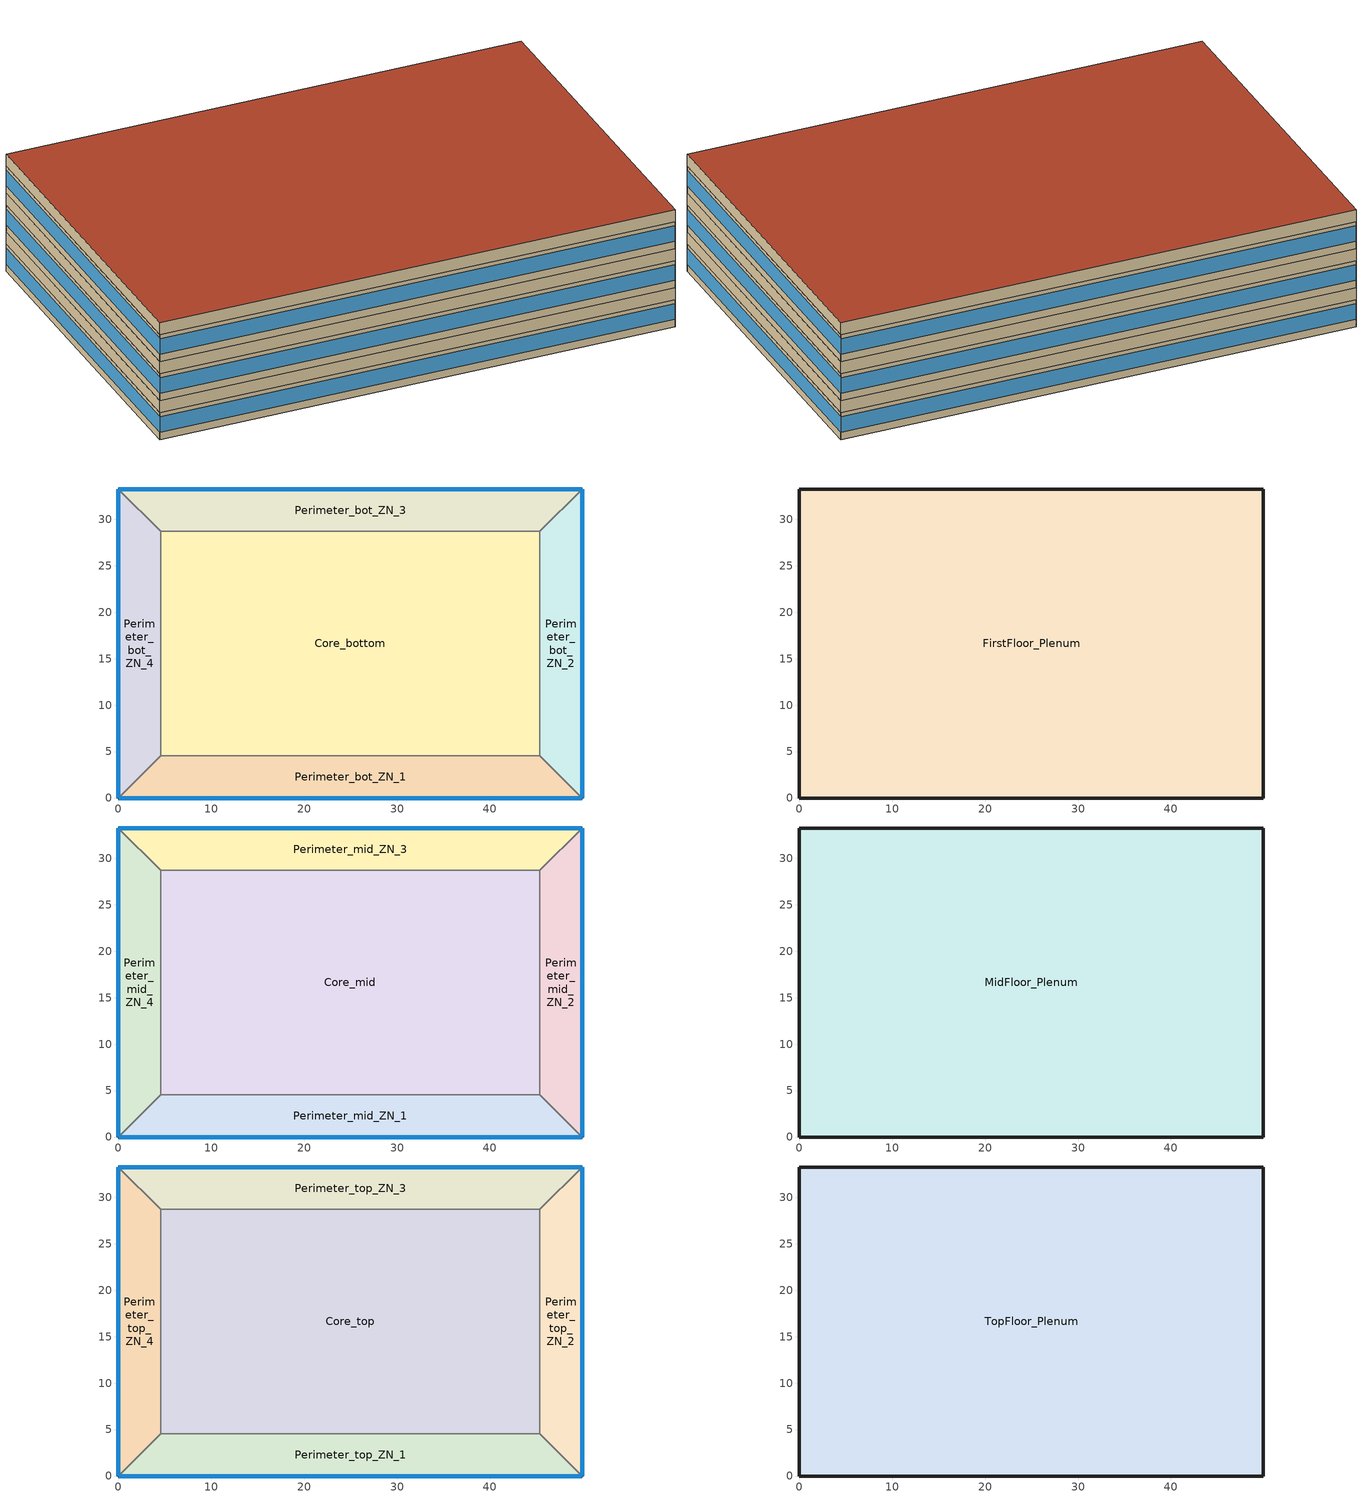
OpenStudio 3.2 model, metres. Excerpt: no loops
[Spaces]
Core_bottom
 floor ground: 45.34,28.7 45.34,4.57 4.57,4.57 4.57,28.7 z0
 wall to Perimeter_bot_ZN_1: 4.57,4.57 45.34,4.57 z0:2.74
 wall to Perimeter_bot_ZN_2: 45.34,4.57 45.34,28.7 z0:2.74
 wall to Perimeter_bot_ZN_4: 4.57,28.7 4.57,4.57 z0:2.74
 wall to Perimeter_bot_ZN_3: 45.34,28.7 4.57,28.7 z0:2.74
Perimeter_bot_ZN_2
 floor ground: 49.91,33.27 49.91,0 45.34,4.57 45.34,28.7 z0
 wall outside: 49.91,0 49.91,33.27 z0:2.74
 wall to Perimeter_bot_ZN_1: 45.34,4.57 49.91,0 z0:2.74
 wall to Perimeter_bot_ZN_3: 49.91,33.27 45.34,28.7 z0:2.74
 window (BTAP-Ext-FixedWindow:U=0.190 SHGC=0.600): 49.91,0.03 49.91,33.25 z0.76:2.35
Perimeter_bot_ZN_3
 floor ground: 49.91,33.27 45.34,28.7 4.57,28.7 0,33.27 z0
 wall outside: 49.91,33.27 0,33.27 z0:2.74
 wall to Perimeter_bot_ZN_4: 0,33.27 4.57,28.7 z0:2.74
 window (BTAP-Ext-FixedWindow:U=0.190 SHGC=0.600): 49.89,33.27 0.03,33.27 z0.76:2.35
Perimeter_bot_ZN_1
 floor ground: 45.34,4.57 49.91,0 0,0 4.57,4.57 z0
 wall outside: 0,0 49.91,0 z0:2.74
 wall to Perimeter_bot_ZN_4: 4.57,4.57 0,0 z0:2.74
 window (BTAP-Ext-FixedWindow:U=0.190 SHGC=0.600): 0.03,0 49.89,0 z0.76:2.35
Perimeter_bot_ZN_4
 floor ground: 0,33.27 4.57,28.7 4.57,4.57 0,0 z0
 wall outside: 0,33.27 0,0 z0:2.74
 window (BTAP-Ext-FixedWindow:U=0.190 SHGC=0.600): 0,33.25 0,0.03 z0.76:2.35
FirstFloor_Plenum
 floor to Perimeter_bot_ZN_3: 49.91,33.27 45.34,28.7 4.57,28.7 0,33.27 z2.74
 floor to Perimeter_bot_ZN_1: 45.34,4.57 49.91,0 0,0 4.57,4.57 z2.74
 floor to Core_bottom: 45.34,28.7 45.34,4.57 4.57,4.57 4.57,28.7 z2.74
 floor to Perimeter_bot_ZN_4: 0,33.27 4.57,28.7 4.57,4.57 0,0 z2.74
 floor to Perimeter_bot_ZN_2: 49.91,33.27 49.91,0 45.34,4.57 45.34,28.7 z2.74
 wall outside: 0,33.27 0,0 49.91,0 49.91,33.27 0,33.27 z2.74:3.96
Perimeter_mid_ZN_4
 floor to FirstFloor_Plenum: 0,33.27 4.57,28.7 4.57,4.57 0,0 z3.96
 wall outside: 0,33.27 0,0 z3.96:6.71
 wall to Perimeter_mid_ZN_3: 4.57,28.7 0,33.27 z3.96:6.71
 wall to Core_mid: 4.57,4.57 4.57,28.7 z3.96:6.71
 wall to Perimeter_mid_ZN_1: 0,0 4.57,4.57 z3.96:6.71
 window (BTAP-Ext-FixedWindow:U=0.190 SHGC=0.600): 0,33.25 0,0.03 z4.72:6.31
Perimeter_mid_ZN_1
 floor to FirstFloor_Plenum: 45.34,4.57 49.91,0 0,0 4.57,4.57 z3.96
 wall outside: 0,0 49.91,0 z3.96:6.71
 wall to Core_mid: 45.34,4.57 4.57,4.57 z3.96:6.71
 wall to Perimeter_mid_ZN_2: 49.91,0 45.34,4.57 z3.96:6.71
 window (BTAP-Ext-FixedWindow:U=0.190 SHGC=0.600): 0.03,0 49.89,0 z4.72:6.31
Perimeter_mid_ZN_2
 floor to FirstFloor_Plenum: 49.91,33.27 49.91,0 45.34,4.57 45.34,28.7 z3.96
 wall outside: 49.91,0 49.91,33.27 z3.96:6.71
 wall to Perimeter_mid_ZN_3: 49.91,33.27 45.34,28.7 z3.96:6.71
 wall to Core_mid: 45.34,28.7 45.34,4.57 z3.96:6.71
 window (BTAP-Ext-FixedWindow:U=0.190 SHGC=0.600): 49.91,0.03 49.91,33.25 z4.72:6.31
Core_mid
 floor to FirstFloor_Plenum: 45.34,28.7 45.34,4.57 4.57,4.57 4.57,28.7 z3.96
 wall to Perimeter_mid_ZN_3: 45.34,28.7 4.57,28.7 z3.96:6.71
Perimeter_mid_ZN_3
 floor to FirstFloor_Plenum: 49.91,33.27 45.34,28.7 4.57,28.7 0,33.27 z3.96
 wall outside: 49.91,33.27 0,33.27 z3.96:6.71
 window (BTAP-Ext-FixedWindow:U=0.190 SHGC=0.600): 49.89,33.27 0.03,33.27 z4.72:6.31
MidFloor_Plenum
 floor to Perimeter_mid_ZN_3: 49.91,33.27 45.34,28.7 4.57,28.7 0,33.27 z6.71
 floor to Perimeter_mid_ZN_4: 0,33.27 4.57,28.7 4.57,4.57 0,0 z6.71
 floor to Core_mid: 45.34,28.7 45.34,4.57 4.57,4.57 4.57,28.7 z6.71
 floor to Perimeter_mid_ZN_2: 49.91,33.27 49.91,0 45.34,4.57 45.34,28.7 z6.71
 floor to Perimeter_mid_ZN_1: 45.34,4.57 49.91,0 0,0 4.57,4.57 z6.71
 wall outside: 0,33.27 0,0 49.91,0 49.91,33.27 0,33.27 z6.71:7.92
Perimeter_top_ZN_3
 floor to MidFloor_Plenum: 49.91,33.27 45.34,28.7 4.57,28.7 0,33.27 z7.92
 wall outside: 49.91,33.27 0,33.27 z7.92:10.67
 wall to Perimeter_top_ZN_4: 0,33.27 4.57,28.7 z7.92:10.67
 wall to Core_top: 4.57,28.7 45.34,28.7 z7.92:10.67
 wall to Perimeter_top_ZN_2: 45.34,28.7 49.91,33.27 z7.92:10.67
 window (BTAP-Ext-FixedWindow:U=0.190 SHGC=0.600): 49.89,33.27 0.03,33.27 z8.69:10.27
Perimeter_top_ZN_4
 floor to MidFloor_Plenum: 0,33.27 4.57,28.7 4.57,4.57 0,0 z7.92
 wall outside: 0,33.27 0,0 z7.92:10.67
 wall to Perimeter_top_ZN_1: 0,0 4.57,4.57 z7.92:10.67
 wall to Core_top: 4.57,4.57 4.57,28.7 z7.92:10.67
 window (BTAP-Ext-FixedWindow:U=0.190 SHGC=0.600): 0,33.25 0,0.03 z8.69:10.27
Core_top
 floor to MidFloor_Plenum: 45.34,28.7 45.34,4.57 4.57,4.57 4.57,28.7 z7.92
 wall to Perimeter_top_ZN_1: 4.57,4.57 45.34,4.57 z7.92:10.67
 wall to Perimeter_top_ZN_2: 45.34,4.57 45.34,28.7 z7.92:10.67
Perimeter_top_ZN_2
 floor to MidFloor_Plenum: 49.91,33.27 49.91,0 45.34,4.57 45.34,28.7 z7.92
 wall outside: 49.91,0 49.91,33.27 z7.92:10.67
 wall to Perimeter_top_ZN_1: 45.34,4.57 49.91,0 z7.92:10.67
 window (BTAP-Ext-FixedWindow:U=0.190 SHGC=0.600): 49.91,0.03 49.91,33.25 z8.69:10.27
Perimeter_top_ZN_1
 floor to MidFloor_Plenum: 45.34,4.57 49.91,0 0,0 4.57,4.57 z7.92
 wall outside: 0,0 49.91,0 z7.92:10.67
 window (BTAP-Ext-FixedWindow:U=0.190 SHGC=0.600): 0.03,0 49.89,0 z8.69:10.27
TopFloor_Plenum
 floor to Perimeter_top_ZN_4: 0,33.27 4.57,28.7 4.57,4.57 0,0 z10.67
 floor to Perimeter_top_ZN_2: 49.91,33.27 49.91,0 45.34,4.57 45.34,28.7 z10.67
 floor to Core_top: 45.34,28.7 45.34,4.57 4.57,4.57 4.57,28.7 z10.67
 floor to Perimeter_top_ZN_3: 49.91,33.27 45.34,28.7 4.57,28.7 0,33.27 z10.67
 floor to Perimeter_top_ZN_1: 45.34,4.57 49.91,0 0,0 4.57,4.57 z10.67
 wall outside: 0,33.27 0,0 49.91,0 49.91,33.27 0,33.27 z10.67:11.89
 roof outside: 49.91,0 49.91,33.27 0,33.27 0,0 z11.89
[Site]
Toronto Pearson Intl AP_ON_CAN: Latitude {deg}=43.677; Longitude {deg}=-79.631; Time Zone {hr}=-5; Elevation {m}=173.4; Terrain=City
[Building]
MediumOffice: North Axis {deg}=0; Default Construction Set=BTAP-Mass at hdd = 3890.0; Standards Number of Stories=3; Standards Number of Above Ground Stories=3; Standards Template=NECB2017; Standards Building Type=MediumOffice
[ClimateZones]
Climate Zone Institution Name 1=ASHRAE; Climate Zone Document Name 1=ANSI/ASHRAE Standard 169; Climate Zone Document Year 1=2006; Climate Zone Institution Name 2=CEC; Climate Zone Document Name 2=California Climate Zone Descriptions; Climate Zone Document Year 2=1995
[Site:WaterMainsTemperature]
Calculation Method=Correlation; Annual Average Outdoor Air Temperature {C}=9.05833; Maximum Difference In Monthly Average Outdoor Air Temperatures {deltaC}=28.3
[Site:GroundTemperature:BuildingSurface]
19.527, 19.502, 19.536, 19.598, 20.002, 21.64, 22.225, 22.375, 21.449, 20.121, 19.802, 19.633
[SizingPeriod:DesignDay] Barometric Pressure {Pa}=99259; Sky Clearness=0; Rain Indicator=0; Snow Indicator=0; Day of Month=21; Daylight Saving Time Indicator=0; Humidity Indicating Type=Wetbulb; Dry-Bulb Temperature Range Modifier Type=DefaultMultipliers
Name | Maximum Dry-Bulb Temperature {C} | Daily Dry-Bulb Temperature Range {deltaC} | Humidity Indicating Conditions at Maximum Dry-Bulb | Wind Speed {m/s} | Wind Direction {deg} | Month | Day Type | Solar Model Indicator | ASHRAE Taub | ASHRAE Taud
Toronto Pearson Intl AP Ann Clg .4% Condns DB=>MWB | 31.3 | 9.7 | 22.4 | 6 | 270 | 7 | SummerDesignDay | ASHRAETau | 0.425 | 2.27
Toronto Pearson Intl AP Ann Htg 99.6% Condns DB | -18 | 0 | -18 | 5.2 | 0 | 1 | WinterDesignDay | ASHRAEClearSky
[Material:NoMass] Roughness=Smooth; Thermal Absorptance=0.9; Solar Absorptance=0.7
Name | Thermal Resistance {m2-K/W} | Visible Absorptance
Typical Carpet Pad; Typical Carpet Pad 1 | 0.21648 | 0.8
Typical Insulation 1 | 5.20402 | 0.7
Typical Insulation 2 | 3.32618 | 0.7
Typical Insulation 3 | 6.41024 | 0.7
Typical Carpet Pad 2 | 1.25503 | 0.8
Typical Carpet Pad 3; Typical Carpet Pad 4 | 2.57255 | 0.8
Typical Insulation 4 | 0.526298 | 0.7
Typical Insulation 5 | 0.526316 | 0.7
[Material]
Name | Roughness | Thickness {m} | Conductivity {W/m-K} | Density {kg/m3} | Specific Heat {J/kg-K} | Thermal Absorptance | Solar Absorptance | Visible Absorptance
G05 25mm wood | MediumSmooth | 0.0254 | 0.15 | 608 | 1630 | 0.9 | 0.5 | 0.5
100mm Normalweight concrete floor 1 | MediumSmooth | 0.1016 | 2.31 | 2322 | 832
G01 13mm gypsum board 1 | Smooth | 0.0127 | 0.16 | 800 | 1090 | 0.9 | 0.7 | 0.5
4 in. Normalweight Concrete Floor 1 | MediumRough | 0.1016 | 2.31 | 2322 | 832 | 0.9 | 0.7 | 0.7
1IN Stucco 1 | Smooth | 0.0253 | 0.6918 | 1858 | 837 | 0.9 | 0.7 | 0.92
8IN CONCRETE HW RefBldg 1 | Rough | 0.2032 | 1.311 | 2240 | 836.8 | 0.9 | 0.7 | 0.7
1/2IN Gypsum 1 | Smooth | 0.0127 | 0.16 | 784.9 | 830 | 0.9 | 0.4 | 0.4
Metal Roof Surface 1; F08 Metal surface 1 | Smooth | 0.0008 | 45.28 | 7824 | 500 | 0.9 | 0.7 | 0.7
6 in. Normalweight Concrete Floor 1; 6 in. Normalweight Concrete Floor 2; 6 in. Normalweight Concrete Floor 3 | MediumRough | 0.1524 | 2.31 | 2322 | 832 | 0.9 | 0.7 | 0.7
[Construction]
BTAP-Int-Partition; BTAP-Int-Door: G05 25mm wood
BTAP-Int-Floor: 100mm Normalweight concrete floor 1, Typical Carpet Pad
BTAP-Int-Wall: G01 13mm gypsum board 1, G01 13mm gypsum board 1
BTAP-Int-Ceiling: Typical Carpet Pad, 100mm Normalweight concrete floor 1
BTAP-Int-Window: SimpleGlazing
BTAP-Ext-Floor-Mass:U-0.183: Typical Insulation 1, 4 in. Normalweight Concrete Floor 1, Typical Carpet Pad 1
BTAP-Ext-Wall-Mass:U-0.278: 1IN Stucco 1, 8IN CONCRETE HW RefBldg 1, Typical Insulation 2, 1/2IN Gypsum 1
BTAP-Ext-Roof-Metal:U-0.156: Metal Roof Surface 1, Typical Insulation 3
BTAP-Grnd-Floor-Mass:U-0.757: 6 in. Normalweight Concrete Floor 1, Typical Carpet Pad 2
BTAP-Grnd-Wall-Mass:U-0.379: 6 in. Normalweight Concrete Floor 2, Typical Carpet Pad 3
BTAP-Grnd-Roof-Mass:U-0.379: 6 in. Normalweight Concrete Floor 3, Typical Carpet Pad 4
BTAP-Ext-FixedWindow:U=0.190 SHGC=0.600; BTAP-Ext-GlassDoors:U=0.190 SHGC=0.600; BTAP-Ext-Skylights:U=0.190 SHGC=0.600; BTAP-Ext-DaylightDomes:U=0.190 SHGC=0.600; BTAP-Ext-DaylightDiffuser:U=0.190 SHGC=0.600: SimpleGlazing:U=0.190 SHGC=0.600
BTAP-Ext-Door:U-1.9: F08 Metal surface 1, Typical Insulation 4
BTAP-Ext-OverHeadDoor:U-1.9: Typical Insulation 5
[DefaultConstructionSet]
BTAP-Mass at hdd = 3890.0: Default Exterior Surface Constructions=BTAP-Mass at hdd = 3890.0; Default Interior Surface Constructions=Default Surface Constructions 2; Default Ground Contact Surface Constructions=BTAP-Mass at hdd = 3890.0 1; Default Exterior SubSurface Constructions=BTAP-Mass at hdd = 3890.0; Default Interior SubSurface Constructions=Default Sub Surface Constructions 2; Interior Partition Construction=BTAP-Int-Partition
[DefaultSurfaceConstructions]
Name | Floor Construction | Wall Construction | Roof Ceiling Construction
Default Surface Constructions 2 | BTAP-Int-Floor | BTAP-Int-Wall | BTAP-Int-Ceiling
BTAP-Mass at hdd = 3890.0 | BTAP-Ext-Floor-Mass:U-0.183 | BTAP-Ext-Wall-Mass:U-0.278 | BTAP-Ext-Roof-Metal:U-0.156
BTAP-Mass at hdd = 3890.0 1 | BTAP-Grnd-Floor-Mass:U-0.757 | BTAP-Grnd-Wall-Mass:U-0.379 | BTAP-Grnd-Roof-Mass:U-0.379
[DefaultSubSurfaceConstructions]
Name | Fixed Window Construction | Operable Window Construction | Door Construction | Glass Door Construction | Overhead Door Construction | Skylight Construction | Tubular Daylight Dome Construction | Tubular Daylight Diffuser Construction
Default Sub Surface Constructions 2 | BTAP-Int-Window | BTAP-Int-Window | BTAP-Int-Door
BTAP-Mass at hdd = 3890.0 | BTAP-Ext-FixedWindow:U=0.190 SHGC=0.600 | BTAP-Ext-FixedWindow:U=0.190 SHGC=0.600 | BTAP-Ext-Door:U-1.9 | BTAP-Ext-GlassDoors:U=0.190 SHGC=0.600 | BTAP-Ext-OverHeadDoor:U-1.9 | BTAP-Ext-Skylights:U=0.190 SHGC=0.600 | BTAP-Ext-DaylightDomes:U=0.190 SHGC=0.600 | BTAP-Ext-DaylightDiffuser:U=0.190 SHGC=0.600
[WindowMaterial:SimpleGlazingSystem] Solar Heat Gain Coefficient=0.6; Visible Transmittance=0.21
Name | U-Factor {W/m2-K}
SimpleGlazing | 2.2
SimpleGlazing:U=0.190 SHGC=0.600 | 1.9
[Space]
Name | Space Type | Building Story | Thermal Zone | Part of Total Floor Area
Perimeter_mid_ZN_4 | Space Function Office open plan | Building Story 2 | ALL_ST=Office open plan_FL=Building Story 2_SCH=A | Yes
Core_bottom | Space Function Office open plan | Building Story 1 | ALL_ST=Office open plan_FL=Building Story 1_SCH=A | Yes
FirstFloor_Plenum | Space Function - undefined - | Building Story 1 | ALL_ST=- undefined -_FL=Building Story 1_SCH=A | No
TopFloor_Plenum | Space Function - undefined - | Building Story 3 | ALL_ST=- undefined -_FL=Building Story 3_SCH=A | No
Perimeter_top_ZN_3 | Space Function Office open plan | Building Story 3 | ALL_ST=Office open plan_FL=Building Story 3_SCH=A | Yes
Perimeter_bot_ZN_2 | Space Function Office open plan | Building Story 1 | ALL_ST=Office open plan_FL=Building Story 1_SCH=A 1 | Yes
MidFloor_Plenum | Space Function - undefined - | Building Story 2 | ALL_ST=- undefined -_FL=Building Story 2_SCH=A | No
Perimeter_mid_ZN_1 | Space Function Office open plan | Building Story 2 | ALL_ST=Office open plan_FL=Building Story 2_SCH=A 1 | Yes
Perimeter_bot_ZN_1 | Space Function Office open plan | Building Story 1 | ALL_ST=Office open plan_FL=Building Story 1_SCH=A 2 | Yes
Perimeter_bot_ZN_3 | Space Function Office open plan | Building Story 1 | ALL_ST=Office open plan_FL=Building Story 1_SCH=A 3 | Yes
Perimeter_mid_ZN_2 | Space Function Office open plan | Building Story 2 | ALL_ST=Office open plan_FL=Building Story 2_SCH=A 2 | Yes
Perimeter_top_ZN_4 | Space Function Office open plan | Building Story 3 | ALL_ST=Office open plan_FL=Building Story 3_SCH=A 1 | Yes
Perimeter_bot_ZN_4 | Space Function Office open plan | Building Story 1 | ALL_ST=Office open plan_FL=Building Story 1_SCH=A 4 | Yes
Core_top | Space Function Office open plan | Building Story 3 | ALL_ST=Office open plan_FL=Building Story 3_SCH=A 2 | Yes
Perimeter_top_ZN_2 | Space Function Office open plan | Building Story 3 | ALL_ST=Office open plan_FL=Building Story 3_SCH=A 3 | Yes
Perimeter_top_ZN_1 | Space Function Office open plan | Building Story 3 | ALL_ST=Office open plan_FL=Building Story 3_SCH=A 4 | Yes
Core_mid | Space Function Office open plan | Building Story 2 | ALL_ST=Office open plan_FL=Building Story 2_SCH=A 3 | Yes
Perimeter_mid_ZN_3 | Space Function Office open plan | Building Story 2 | ALL_ST=Office open plan_FL=Building Story 2_SCH=A 4 | Yes
[BuildingStory]
Name | Nominal Z Coordinate {m}
Building Story 1 | 0
Building Story 2 | 3.9624
Building Story 3 | 7.9248
[SpaceType] Standards Building Type=Space Function
Name | Default Schedule Set | Design Specification Outdoor Air Object | Standards Space Type
Space Function - undefined - | Space Function - undefined - Schedule Set | Space Function - undefined - Ventilation | - undefined -
Space Function Office open plan | Space Function Office open plan Schedule Set | Space Function Office open plan Ventilation | Office open plan
[DesignSpecification:OutdoorAir]
Name | Outdoor Air Flow per Person {m3/s-person} | Outdoor Air Flow per Floor Area {m3/s-m2} | Outdoor Air Flow Air Changes per Hour {1/hr} | Outdoor Air Method
Space Function - undefined - Ventilation | 0 | 0 | 0
Space Function Office open plan Ventilation | 0.0142188 |  |  | Sum
[DefaultScheduleSet] Infiltration Schedule=Always On
Name | Number of People Schedule | People Activity Level Schedule | Lighting Schedule | Electric Equipment Schedule
Space Function - undefined - Schedule Set
Space Function Office open plan Schedule Set | NECB-A-Occupancy | NECB-Activity | NECB-A-Occupancy-NECB-A-Lighting-0.2-0.1-0.67-Light Ruleset | NECB-A-Electric-Equipment
[ThermostatSetpoint:DualSetpoint]
Name | Heating Setpoint Temperature Schedule | Cooling Setpoint Temperature Schedule
Space Function Office open plan Thermostat 31; Space Function Office open plan Thermostat 32; Space Function Office open plan Thermostat 33; Space Function Office open plan Thermostat 34; Space Function Office open plan Thermostat 35; Space Function Office open plan Thermostat 36; Space Function Office open plan Thermostat 37; Space Function Office open plan Thermostat 38; Space Function Office open plan Thermostat 39; Space Function Office open plan Thermostat 40; Space Function Office open plan Thermostat 41; Space Function Office open plan Thermostat 42; Space Function Office open plan Thermostat 43; Space Function Office open plan Thermostat 44; Space Function Office open plan Thermostat 45 | NECB-A-Thermostat Setpoint-Heating | NECB-A-Thermostat Setpoint-Cooling
Space Function - undefined - Thermostat 7; Space Function - undefined - Thermostat 8; Space Function - undefined - Thermostat 9
[People:Definition]
Space Function Office open plan People Definition: Number of People Calculation Method=People/Area; People per Space Floor Area {person/m2}=0.0500182; Fraction Radiant=0.3
[People]
Space Function Office open plan People: People Definition=Space Function Office open plan People Definition; Space or SpaceType=Space Function Office open plan; Work Efficiency Schedule=Work Efficiency Schedule; Clothing Insulation Schedule=Clothing Schedule; Air Velocity Schedule=Air Velocity Schedule; Multiplier=1
[Lights:Definition]
Space Function Office open plan Lights Definition: Design Level Calculation Method=Watts/Area; Watts per Space Floor Area {W/m2}=8.69993; Fraction Radiant=0.5; Fraction Visible=0.2
[Lights]
Space Function Office open plan Lights: Lights Definition=Space Function Office open plan Lights Definition; Space or SpaceType=Space Function Office open plan; Fraction Replaceable=1
[ElectricEquipment:Definition]
Space Function Office open plan Elec Equip Definition: Design Level Calculation Method=Watts/Area; Watts per Space Floor Area {W/m2}=7.50273; Fraction Radiant=0.5
[ElectricEquipment]
Space Function Office open plan Elec Equip: Electric Equipment Definition=Space Function Office open plan Elec Equip Definition; Space or SpaceType=Space Function Office open plan
[SpaceInfiltration:DesignFlowRate] Schedule=Always On Discrete; Design Flow Rate Calculation Method=Flow/ExteriorArea; Flow per Exterior Surface Area {m3/s-m2}=0.00025; Constant Term Coefficient=0; Temperature Term Coefficient=0; Velocity Term Coefficient=0.224; Velocity Squared Term Coefficient=0
Name | Space or SpaceType
FirstFloor_Plenum Infiltration | FirstFloor_Plenum
MidFloor_Plenum Infiltration | MidFloor_Plenum
Perimeter_bot_ZN_1 Infiltration | Perimeter_bot_ZN_1
Perimeter_bot_ZN_2 Infiltration | Perimeter_bot_ZN_2
Perimeter_bot_ZN_3 Infiltration | Perimeter_bot_ZN_3
Perimeter_bot_ZN_4 Infiltration | Perimeter_bot_ZN_4
Perimeter_mid_ZN_1 Infiltration | Perimeter_mid_ZN_1
Perimeter_mid_ZN_2 Infiltration | Perimeter_mid_ZN_2
Perimeter_mid_ZN_3 Infiltration | Perimeter_mid_ZN_3
Perimeter_mid_ZN_4 Infiltration | Perimeter_mid_ZN_4
Perimeter_top_ZN_1 Infiltration | Perimeter_top_ZN_1
Perimeter_top_ZN_2 Infiltration | Perimeter_top_ZN_2
Perimeter_top_ZN_3 Infiltration | Perimeter_top_ZN_3
Perimeter_top_ZN_4 Infiltration | Perimeter_top_ZN_4
TopFloor_Plenum Infiltration | TopFloor_Plenum
[ThermalZone] Use Ideal Air Loads=No
Name | Thermostat
ALL_ST=Office open plan_FL=Building Story 2_SCH=A | Space Function Office open plan Thermostat 31
ALL_ST=Office open plan_FL=Building Story 1_SCH=A | Space Function Office open plan Thermostat 32
ALL_ST=Office open plan_FL=Building Story 2_SCH=A 1 | Space Function Office open plan Thermostat 33
ALL_ST=- undefined -_FL=Building Story 2_SCH=A | Space Function - undefined - Thermostat 7
ALL_ST=- undefined -_FL=Building Story 3_SCH=A | Space Function - undefined - Thermostat 8
ALL_ST=- undefined -_FL=Building Story 1_SCH=A | Space Function - undefined - Thermostat 9
ALL_ST=Office open plan_FL=Building Story 3_SCH=A | Space Function Office open plan Thermostat 34
ALL_ST=Office open plan_FL=Building Story 1_SCH=A 1 | Space Function Office open plan Thermostat 35
ALL_ST=Office open plan_FL=Building Story 1_SCH=A 2 | Space Function Office open plan Thermostat 36
ALL_ST=Office open plan_FL=Building Story 1_SCH=A 3 | Space Function Office open plan Thermostat 37
ALL_ST=Office open plan_FL=Building Story 2_SCH=A 2 | Space Function Office open plan Thermostat 38
ALL_ST=Office open plan_FL=Building Story 3_SCH=A 1 | Space Function Office open plan Thermostat 39
ALL_ST=Office open plan_FL=Building Story 1_SCH=A 4 | Space Function Office open plan Thermostat 40
ALL_ST=Office open plan_FL=Building Story 3_SCH=A 2 | Space Function Office open plan Thermostat 41
ALL_ST=Office open plan_FL=Building Story 3_SCH=A 3 | Space Function Office open plan Thermostat 42
ALL_ST=Office open plan_FL=Building Story 3_SCH=A 4 | Space Function Office open plan Thermostat 43
ALL_ST=Office open plan_FL=Building Story 2_SCH=A 3 | Space Function Office open plan Thermostat 44
ALL_ST=Office open plan_FL=Building Story 2_SCH=A 4 | Space Function Office open plan Thermostat 45
[Sizing:Zone] Zone Cooling Design Supply Air Temperature Input Method=SupplyAirTemperature; Zone Cooling Design Supply Air Temperature {C}=14; Zone Cooling Design Supply Air Temperature Difference {deltaC}=11.11; Zone Heating Design Supply Air Temperature Input Method=SupplyAirTemperature; Zone Heating Design Supply Air Temperature {C}=40; Zone Heating Design Supply Air Temperature Difference {deltaC}=11.11; Zone Cooling Design Supply Air Humidity Ratio {kg-H2O/kg-air}=0.0085; Zone Heating Design Supply Air Humidity Ratio {kg-H2O/kg-air}=0.008; Cooling Design Air Flow Method=DesignDay; Heating Design Air Flow Method=DesignDay; Account for Dedicated Outdoor Air System=No; Dedicated Outdoor Air System Control Strategy=NeutralSupplyAir; Dedicated Outdoor Air Low Setpoint Temperature for Design {C}=autosize; Dedicated Outdoor Air High Setpoint Temperature for Design {C}=autosize
ALL_ST=- undefined -_FL=Building Story 2_SCH=A; ALL_ST=- undefined -_FL=Building Story 3_SCH=A; ALL_ST=- undefined -_FL=Building Story 1_SCH=A
[AvailabilityManager:NightCycle] Applicability Schedule=Always On Discrete; Control Type=CycleOnAny; Thermostat Tolerance {deltaC}=1; Cycling Run Time {s}=3600
Availability Manager Night Cycle 1; Availability Manager Night Cycle 2; Availability Manager Night Cycle 3
[HeatExchanger:AirToAir:SensibleAndLatent] Availability Schedule=Always On Discrete; Nominal Supply Air Flow Rate {m3/s}=autosize; Sensible Effectiveness at 100% Heating Air Flow=0.5; Latent Effectiveness at 100% Heating Air Flow=0.5; Sensible Effectiveness at 75% Heating Air Flow=0.5; Latent Effectiveness at 75% Heating Air Flow=0.5; Sensible Effectiveness at 100% Cooling Air Flow=0.5; Latent Effectiveness at 100% Cooling Air Flow=0.5; Sensible Effectiveness at 75% Cooling Air Flow=0.5; Latent Effectiveness at 75% Cooling Air Flow=0.5; Nominal Electric Power {W}=897.447; Supply Air Outlet Temperature Control=Yes; Heat Exchanger Type=Rotary; Frost Control Type=ExhaustOnly; Threshold Temperature {C}=-23.3; Initial Defrost Time Fraction=0.167; Rate of Defrost Time Fraction Increase {1/K}=1.44; Economizer Lockout=Yes
sys_6|mixed|shr>none|sh>c-hw|sc>c-chw|ssf>vv|zh>b-hw|zc>none|srf>vv| ERV; sys_6|mixed|shr>none|sh>c-hw|sc>c-chw|ssf>vv|zh>b-hw|zc>none|srf>vv| 1 ERV; sys_6|mixed|shr>none|sh>c-hw|sc>c-chw|ssf>vv|zh>b-hw|zc>none|srf>vv| 2 ERV
[SetpointManager:OutdoorAirPretreat] Minimum Setpoint Temperature {C}=-99; Maximum Setpoint Temperature {C}=99; Minimum Setpoint Humidity Ratio {kgWater/kgDryAir}=1e-05; Maximum Setpoint Humidity Ratio {kgWater/kgDryAir}=1
Setpoint Manager Outdoor Air Pretreat 1; Setpoint Manager Outdoor Air Pretreat 2; Setpoint Manager Outdoor Air Pretreat 3
[EnergyManagementSystem:Sensor] Output Variable or Output Meter Index Key=Environment; Output Variable or Output Meter=Site Outdoor Air Drybulb Temperature
OAT; OAT_1; OAT_2
[EnergyManagementSystem:Actuator] Actuated Component Type=Schedule:Year; Actuated Component Control Type=Schedule Value
Name | Actuated Component
sys6mixedshrnoneshchwsccchwssfvvzhbhwzcnonesrfvvHtgSch0; sys6mixedshrnoneshchwsccchwssfvvzhbhwzcnonesrfvv1HtgSch0; sys6mixedshrnoneshchwsccchwssfvvzhbhwzcnonesrfvv2HtgSch0 | NECB-A-Thermostat Setpoint-Heating
sys6mixedshrnoneshchwsccchwssfvvzhbhwzcnonesrfvvClgSch0; sys6mixedshrnoneshchwsccchwssfvvzhbhwzcnonesrfvv1ClgSch0; sys6mixedshrnoneshchwsccchwssfvvzhbhwzcnonesrfvv2ClgSch0 | NECB-A-Thermostat Setpoint-Cooling
[EnergyManagementSystem:Program]
sys6mixedshrnoneshchwsccchwssfvvzhbhwzcnonesrfvvOptimumStartProg0: IF DaylightSavings==0 && DayOfWeek>1 && Hour==5 && OAT<23.9 && OAT>1.7; SET sys6mixedshrnoneshchwsccchwssfvvzhbhwzcnonesrfvvClgSch0 = 29.4; SET sys6mixedshrnoneshchwsccchwssfvvzhbhwzcnonesrfvvHtgSch0 = 15.6; ELSEIF DaylightSavings==0 && DayOfWeek==1 && Hour==7 && OAT<23.9 && OAT>1.7; SET sys6mixedshrnoneshchwsccchwssfvvzhbhwzcnonesrfvvClgSch0 = 29.4; SET sys6mixedshrnoneshchwsccchwssfvvzhbhwzcnonesrfvvHtgSch0 = 15.6; ELSEIF DaylightSavings==1 && DayOfWeek>1 && Hour==4 && OAT<23.9 && OAT>1.7; SET sys6mixedshrnoneshchwsccchwssfvvzhbhwzcnonesrfvvClgSch0 = 29.4; SET sys6mixedshrnoneshchwsccchwssfvvzhbhwzcnonesrfvvHtgSch0 = 15.6; ELSEIF DaylightSavings==1 && DayOfWeek==1 && Hour==6 && OAT<23.9 && OAT>1.7; SET sys6mixedshrnoneshchwsccchwssfvvzhbhwzcnonesrfvvClgSch0 = 29.4; SET sys6mixedshrnoneshchwsccchwssfvvzhbhwzcnonesrfvvHtgSch0 = 15.6; ELSE; SET sys6mixedshrnoneshchwsccchwssfvvzhbhwzcnonesrfvvClgSch0 = NULL; SET sys6mixedshrnoneshchwsccchwssfvvzhbhwzcnonesrfvvHtgSch0 = NULL; ENDIF
sys6mixedshrnoneshchwsccchwssfvvzhbhwzcnonesrfvv1OptimumStartProg0: IF DaylightSavings==0 && DayOfWeek>1 && Hour==5 && OAT_1<23.9 && OAT_1>1.7; SET sys6mixedshrnoneshchwsccchwssfvvzhbhwzcnonesrfvv1ClgSch0 = 29.4; SET sys6mixedshrnoneshchwsccchwssfvvzhbhwzcnonesrfvv1HtgSch0 = 15.6; ELSEIF DaylightSavings==0 && DayOfWeek==1 && Hour==7 && OAT_1<23.9 && OAT_1>1.7; SET sys6mixedshrnoneshchwsccchwssfvvzhbhwzcnonesrfvv1ClgSch0 = 29.4; SET sys6mixedshrnoneshchwsccchwssfvvzhbhwzcnonesrfvv1HtgSch0 = 15.6; ELSEIF DaylightSavings==1 && DayOfWeek>1 && Hour==4 && OAT_1<23.9 && OAT_1>1.7; SET sys6mixedshrnoneshchwsccchwssfvvzhbhwzcnonesrfvv1ClgSch0 = 29.4; SET sys6mixedshrnoneshchwsccchwssfvvzhbhwzcnonesrfvv1HtgSch0 = 15.6; ELSEIF DaylightSavings==1 && DayOfWeek==1 && Hour==6 && OAT_1<23.9 && OAT_1>1.7; SET sys6mixedshrnoneshchwsccchwssfvvzhbhwzcnonesrfvv1ClgSch0 = 29.4; SET sys6mixedshrnoneshchwsccchwssfvvzhbhwzcnonesrfvv1HtgSch0 = 15.6; ELSE; SET sys6mixedshrnoneshchwsccchwssfvvzhbhwzcnonesrfvv1ClgSch0 = NULL; SET sys6mixedshrnoneshchwsccchwssfvvzhbhwzcnonesrfvv1HtgSch0 = NULL; ENDIF
sys6mixedshrnoneshchwsccchwssfvvzhbhwzcnonesrfvv2OptimumStartProg0: IF DaylightSavings==0 && DayOfWeek>1 && Hour==5 && OAT_2<23.9 && OAT_2>1.7; SET sys6mixedshrnoneshchwsccchwssfvvzhbhwzcnonesrfvv2ClgSch0 = 29.4; SET sys6mixedshrnoneshchwsccchwssfvvzhbhwzcnonesrfvv2HtgSch0 = 15.6; ELSEIF DaylightSavings==0 && DayOfWeek==1 && Hour==7 && OAT_2<23.9 && OAT_2>1.7; SET sys6mixedshrnoneshchwsccchwssfvvzhbhwzcnonesrfvv2ClgSch0 = 29.4; SET sys6mixedshrnoneshchwsccchwssfvvzhbhwzcnonesrfvv2HtgSch0 = 15.6; ELSEIF DaylightSavings==1 && DayOfWeek>1 && Hour==4 && OAT_2<23.9 && OAT_2>1.7; SET sys6mixedshrnoneshchwsccchwssfvvzhbhwzcnonesrfvv2ClgSch0 = 29.4; SET sys6mixedshrnoneshchwsccchwssfvvzhbhwzcnonesrfvv2HtgSch0 = 15.6; ELSEIF DaylightSavings==1 && DayOfWeek==1 && Hour==6 && OAT_2<23.9 && OAT_2>1.7; SET sys6mixedshrnoneshchwsccchwssfvvzhbhwzcnonesrfvv2ClgSch0 = 29.4; SET sys6mixedshrnoneshchwsccchwssfvvzhbhwzcnonesrfvv2HtgSch0 = 15.6; ELSE; SET sys6mixedshrnoneshchwsccchwssfvvzhbhwzcnonesrfvv2ClgSch0 = NULL; SET sys6mixedshrnoneshchwsccchwssfvvzhbhwzcnonesrfvv2HtgSch0 = NULL; ENDIF
[EnergyManagementSystem:ProgramCallingManager]
sys6mixedshrnoneshchwsccchwssfvvzhbhwzcnonesrfvvOptimumStartCallingManager0: BeginTimestepBeforePredictor; sys6mixedshrnoneshchwsccchwssfvvzhbhwzcnonesrfvvOptimumStartProg0
sys6mixedshrnoneshchwsccchwssfvvzhbhwzcnonesrfvv1OptimumStartCallingManager0: BeginTimestepBeforePredictor; sys6mixedshrnoneshchwsccchwssfvvzhbhwzcnonesrfvv1OptimumStartProg0
sys6mixedshrnoneshchwsccchwssfvvzhbhwzcnonesrfvv2OptimumStartCallingManager0: BeginTimestepBeforePredictor; sys6mixedshrnoneshchwsccchwssfvvzhbhwzcnonesrfvv2OptimumStartProg0
[Schedule:Ruleset]
Always On: Default Day Schedule=Always On Default
Clothing Schedule: Default Day Schedule=Clothing Schedule Default Winter Clothes
Air Velocity Schedule: Default Day Schedule=Air Velocity Schedule Default
Work Efficiency Schedule: Default Day Schedule=Work Efficiency Schedule Default
NECB-A-Occupancy: Default Day Schedule=NECB-A-Occupancy Default
NECB-Activity: Default Day Schedule=NECB-Activity Default; Summer Design Day Schedule=NECB-Activity Summer Design Day; Winter Design Day Schedule=NECB-Activity Winter Design Day
NECB-A-Occupancy-NECB-A-Lighting-0.2-0.1-0.67-Light Ruleset: Default Day Schedule=NECB-A-Occupancy-NECB-A-Lighting-0.2-0.1-0.67-Light Default
NECB-A-Electric-Equipment: Default Day Schedule=NECB-A-Electric-Equipment Default
NECB-A-Thermostat Setpoint-Heating: Default Day Schedule=NECB-A-Thermostat Setpoint-Heating Default
NECB-A-Thermostat Setpoint-Cooling: Default Day Schedule=NECB-A-Thermostat Setpoint-Cooling Default
[Schedule:Day]
Always On Default; Clothing Schedule Default Winter Clothes: 24, 0, 1
Clothing Schedule Summer Clothes: 24, 0, 0.5
Air Velocity Schedule Default; NECB-A-Electric-Equipment Sat Day; NECB-A-Electric-Equipment Sun|Hol Day: 24, 0, 0.2
Work Efficiency Schedule Default; NECB-A-Occupancy Sat Day; NECB-A-Occupancy Sun|Hol Day: 24, 0, 0
NECB-A-Occupancy Default; NECB-A-Occupancy Default|Wkdy Day: 7, 0, 0, 8, 0, 0.1, 9, 0, 0.7, 12, 0, 0.9, 14, 0, 0.5, 17, 0, 0.9, 18, 0, 0.7, 19, 0, 0.3, 23, 0, 0.1, 24, 0, 0
NECB-Activity Default; NECB-Activity Winter Design Day; NECB-Activity Summer Design Day: 24, 0, 130
NECB-A-Occupancy-NECB-A-Lighting-0.2-0.1-0.67-Light Default; NECB-A-Occupancy-NECB-A-Lighting-0.2-0.1-0.67-Default|Wkdy-Light Day: 7, 0, 0.0383, 8, 0, 0.2298, 9, 0, 0.8, 17, 0, 0.9, 18, 0, 0.8, 19, 0, 0.5, 21, 0, 0.2298, 23, 0, 0.0766, 24, 0, 0.0383
NECB-A-Occupancy-NECB-A-Lighting-0.2-0.1-0.67-Sat-Light Day; NECB-A-Occupancy-NECB-A-Lighting-0.2-0.1-0.67-Sun|Hol-Light Day: 24, 0, 0.0383
NECB-A-Electric-Equipment Default; NECB-A-Electric-Equipment Default|Wkdy Day: 7, 0, 0.2, 8, 0, 0.3, 9, 0, 0.8, 18, 0, 0.9, 19, 0, 0.5, 21, 0, 0.3, 24, 0, 0.2
NECB-A-Thermostat Setpoint-Heating Default; NECB-A-Thermostat Setpoint-Heating Default|Wkdy Day: 6, 0, 18, 7, 0, 20, 21, 0, 22, 24, 0, 18
NECB-A-Thermostat Setpoint-Heating Sat Day; NECB-A-Thermostat Setpoint-Heating Sun|Hol Day: 24, 0, 18
NECB-A-Thermostat Setpoint-Cooling Default; NECB-A-Thermostat Setpoint-Cooling Default|Wkdy Day: 6, 0, 35, 21, 0, 24, 24, 0, 35
NECB-A-Thermostat Setpoint-Cooling Sat Day; NECB-A-Thermostat Setpoint-Cooling Sun|Hol Day: 24, 0, 35
[Schedule:Rule] Date Specification Type=DateRange; Start Day=1
Name | Schedule Ruleset | Rule Order | Day Schedule | Start Month | End Month | End Day | Apply Monday | Apply Tuesday | Apply Wednesday | Apply Thursday | Apply Friday | Apply Saturday | Apply Sunday
Schedule Rule 1 | Clothing Schedule | 0 | Clothing Schedule Summer Clothes | 5 | 9 | 30
Schedule Rule 2 | NECB-A-Occupancy | 2 | NECB-A-Occupancy Default|Wkdy Day | 1 | 12 | 31 | Yes | Yes | Yes | Yes | Yes
Schedule Rule 3 | NECB-A-Occupancy | 1 | NECB-A-Occupancy Sat Day | 1 | 12 | 31 |  |  |  |  |  | Yes
Schedule Rule 4 | NECB-A-Occupancy | 0 | NECB-A-Occupancy Sun|Hol Day | 1 | 12 | 31 |  |  |  |  |  |  | Yes
Schedule Rule 5 | NECB-A-Occupancy-NECB-A-Lighting-0.2-0.1-0.67-Light Ruleset | 2 | NECB-A-Occupancy-NECB-A-Lighting-0.2-0.1-0.67-Default|Wkdy-Light Day | 1 | 12 | 31 | Yes | Yes | Yes | Yes | Yes
Schedule Rule 6 | NECB-A-Occupancy-NECB-A-Lighting-0.2-0.1-0.67-Light Ruleset | 1 | NECB-A-Occupancy-NECB-A-Lighting-0.2-0.1-0.67-Sat-Light Day | 1 | 12 | 31 |  |  |  |  |  | Yes
Schedule Rule 7 | NECB-A-Occupancy-NECB-A-Lighting-0.2-0.1-0.67-Light Ruleset | 0 | NECB-A-Occupancy-NECB-A-Lighting-0.2-0.1-0.67-Sun|Hol-Light Day | 1 | 12 | 31 |  |  |  |  |  |  | Yes
Schedule Rule 8 | NECB-A-Electric-Equipment | 2 | NECB-A-Electric-Equipment Default|Wkdy Day | 1 | 12 | 31 | Yes | Yes | Yes | Yes | Yes
Schedule Rule 9 | NECB-A-Electric-Equipment | 1 | NECB-A-Electric-Equipment Sat Day | 1 | 12 | 31 |  |  |  |  |  | Yes
Schedule Rule 10 | NECB-A-Electric-Equipment | 0 | NECB-A-Electric-Equipment Sun|Hol Day | 1 | 12 | 31 |  |  |  |  |  |  | Yes
Schedule Rule 11 | NECB-A-Thermostat Setpoint-Heating | 2 | NECB-A-Thermostat Setpoint-Heating Default|Wkdy Day | 1 | 12 | 31 | Yes | Yes | Yes | Yes | Yes
Schedule Rule 12 | NECB-A-Thermostat Setpoint-Heating | 1 | NECB-A-Thermostat Setpoint-Heating Sat Day | 1 | 12 | 31 |  |  |  |  |  | Yes
Schedule Rule 13 | NECB-A-Thermostat Setpoint-Heating | 0 | NECB-A-Thermostat Setpoint-Heating Sun|Hol Day | 1 | 12 | 31 |  |  |  |  |  |  | Yes
Schedule Rule 14 | NECB-A-Thermostat Setpoint-Cooling | 2 | NECB-A-Thermostat Setpoint-Cooling Default|Wkdy Day | 1 | 12 | 31 | Yes | Yes | Yes | Yes | Yes
Schedule Rule 15 | NECB-A-Thermostat Setpoint-Cooling | 1 | NECB-A-Thermostat Setpoint-Cooling Sat Day | 1 | 12 | 31 |  |  |  |  |  | Yes
Schedule Rule 16 | NECB-A-Thermostat Setpoint-Cooling | 0 | NECB-A-Thermostat Setpoint-Cooling Sun|Hol Day | 1 | 12 | 31 |  |  |  |  |  |  | Yes
[Schedule:Constant]
Always On Discrete: Value=1
